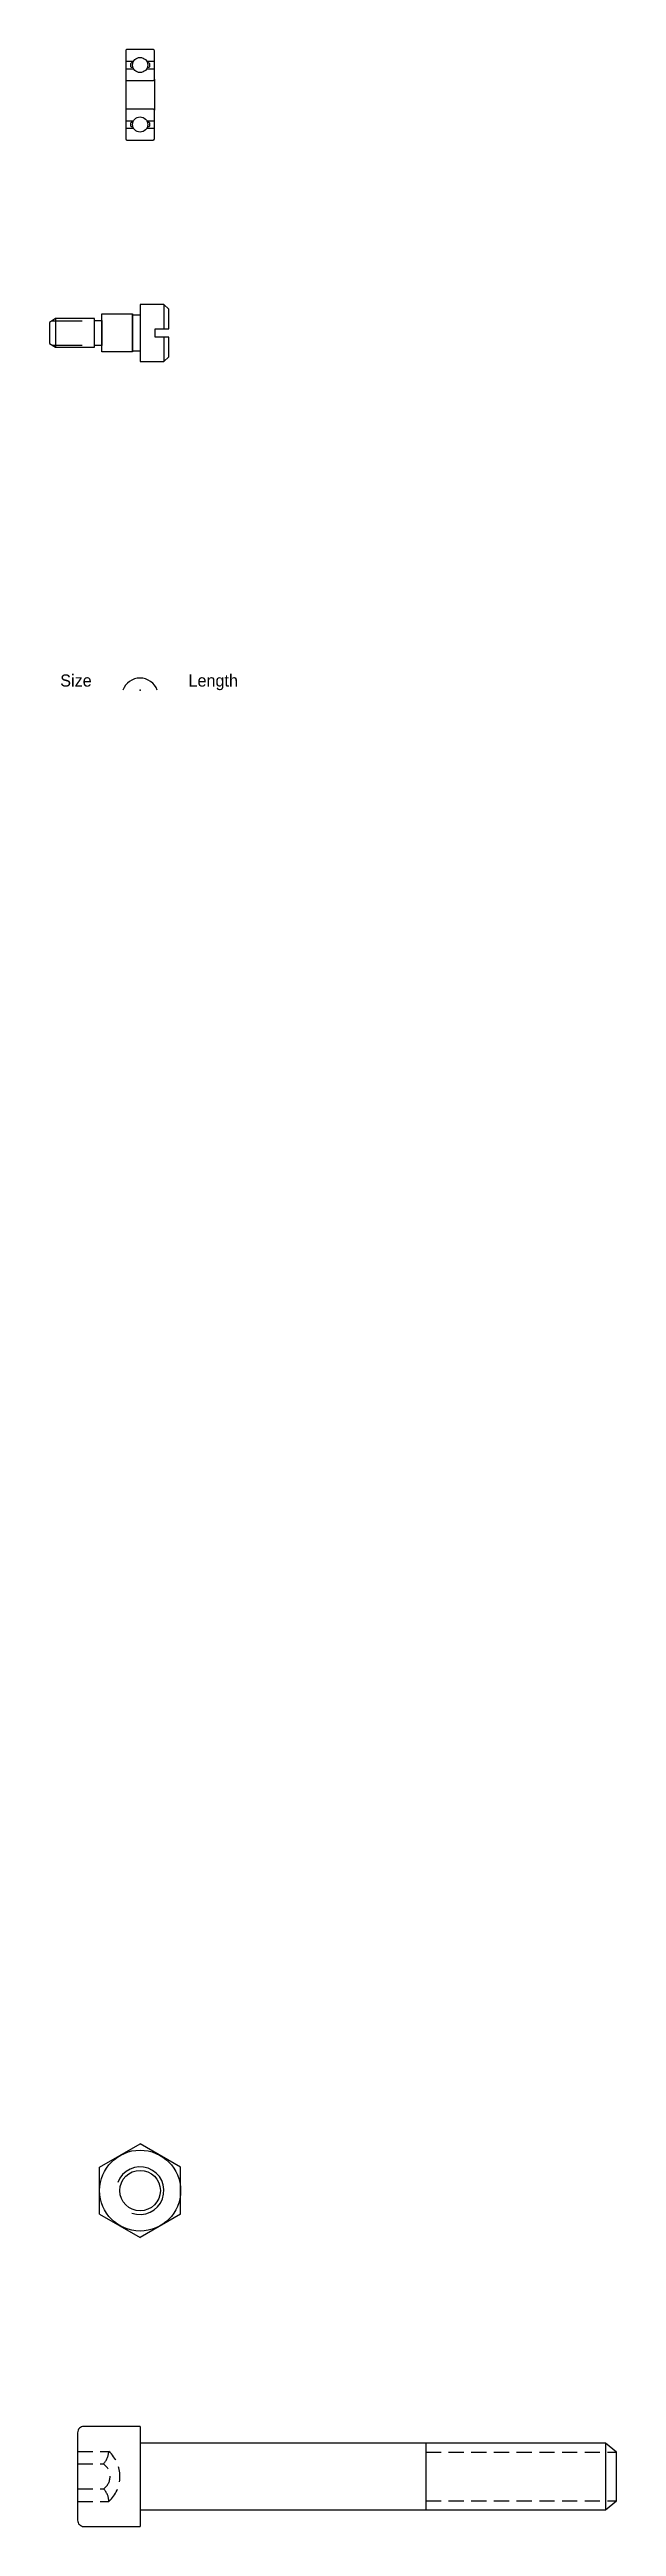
# Model space of a CAD drawing. Header units: millimetres. Extents: x -19 to 100, y -10 to 510.
import ezdxf
from ezdxf.enums import TextEntityAlignment as Align

# ---------------------------------------------------------------- set-up
doc = ezdxf.new("R2010")
doc.units = ezdxf.units.MM
doc.linetypes.add('HIDDEN2', pattern=[4.7625, 3.175, -1.5875])

# ---------------------------------------------------------------- blocks, each defined once
blk = doc.blocks.new('Hex Nut - Metric')
at = {"color": 0, "linetype": 'Continuous'}
for p, q in [((-8.5, 4.91), (0, 9.81)), ((8.5, 4.91), (0, 9.81)), ((-8.5, -4.91), (-8.5, 4.91)), ((8.5, -4.91), (8.5, 4.91)), ((-8.5, -4.91), (0, -9.81)), ((8.5, -4.91), (0, -9.81))]:
    blk.add_line(p, q, dxfattribs=at)
for radius in [8.5, 4.25]:
    blk.add_circle((0, 0), radius, dxfattribs=at)
blk.add_arc((0, 0), 5, 250, 160, dxfattribs=at)
blk = doc.blocks.new('*U7')
for p, q in [((0, 10.5), (0, -10.5)), ((97.71, 7), (0, 7)), ((60, 7), (60, -7)), ((100, 5.1), (97.71, 7)), ((97.71, 7), (97.71, -7)), ((100, -5.1), (100, 5.1)), ((97.71, -7), (100, -5.1)), ((0, -7), (97.71, -7))]:
    blk.add_line(p, q)
at = {"linetype": 'HIDDEN2'}
for p, q in [((-13.13, 5.25), (-6.56, 5.25)), ((-13.13, 2.63), (-7.69, 2.63)), ((60, 5.1), (100, 5.1)), ((-13.13, -2.62), (-7.69, -2.62)), ((60, -5.1), (100, -5.1)), ((-13.13, -5.25), (-6.56, -5.25))]:
    blk.add_line(p, q, dxfattribs=at)
blk.add_lwpolyline([(0, 10.5), (-11.81, 10.5, 0.414214), (-13.13, 9.19), (-13.13, -9.19, 0.414214), (-11.81, -10.5), (0, -10.5)], format="xyb")
for centre, radius, start, end in [((-10.93, 5.57), 4.38, 317.7354, 355.8315), ((-11.28, 0), 7.06, 311.9186, 48.0814), ((-9.47, 0), 3.17, 304.1139, 55.8861), ((-10.32, -5.31), 3.76, 0.8932, 45.5398)]:
    blk.add_arc(centre, radius, start, end, dxfattribs=at)
blk = doc.blocks.new('*U9')
for points in [[(0, 6), (0, -6), (4.98, -6), (6, -4.98), (6, -0.89), (3.16, -0.89), (3.16, 0.89), (6, 0.89), (6, 4.98), (4.98, 6)], [(-9.6, 3), (-17.74, 3), (-19.01, 2.23), (-19.01, -2.23), (-17.74, -3), (-9.6, -3)], [(-9.6, 2.61), (-8.01, 2.61), (-8.01, -2.61), (-9.6, -2.61)], [(-8.01, 3.99), (-1.59, 3.99), (-1.59, -3.99), (-8.01, -3.99)], [(-1.59, 3.81), (0, 3.81), (0, -3.81), (-1.59, -3.81)]]:
    blk.add_lwpolyline(points, close=True)
for points in [[(4.98, 6), (4.98, 0.89)], [(-17.74, 3), (-17.74, -3)], [(4.98, -0.89), (4.98, -6)]]:
    blk.add_lwpolyline(points)
at = {"linetype": 'HIDDEN2', "ltscale": 2}
for points in [[(-18.48, 2.55), (-9.6, 2.55)], [(-18.48, -2.55), (-9.6, -2.55)]]:
    blk.add_lwpolyline(points, dxfattribs=at)
blk = doc.blocks.new('Weld Symbols - Metric')
blk.add_arc((0, -1.27), 3.81, 19.4712, 160.5288)
blk.add_point((0, 0))
at = {"flags": 8}
blk.add_attdef('Depth/Size', text='', height=2.54, dxfattribs=at).set_placement((-10.16, 0), align=Align.BOTTOM_RIGHT)
blk.add_attdef('Length', text='', height=2.54, dxfattribs=at).set_placement((10.16, 0), align=Align.BOTTOM_LEFT)
blk = doc.blocks.new('*U8')
for p, q in [((-3, 7.04), (-1.37, 7.04)), ((-3, 5.46), (-1.37, 5.46)), ((1.37, 7.04), (3, 7.04)), ((1.37, 5.46), (3, 5.46)), ((-3, 3.25), (-3, -3.25)), ((3, 3.25), (3, -3.25)), ((-3, -5.46), (-1.37, -5.46)), ((-3, -7.04), (-1.37, -7.04)), ((1.37, -5.46), (3, -5.46)), ((1.37, -7.04), (3, -7.04))]:
    blk.add_line(p, q)
for points in [[(-2.75, 3), (2.75, 3, 0.414214), (3, 3.25), (3, 9.25, 0.414214), (2.75, 9.5), (-2.75, 9.5, 0.414214), (-3, 9.25), (-3, 3.25, 0.414214)], [(-2.75, -9.5), (2.75, -9.5, 0.414214), (3, -9.25), (3, -3.25, 0.414214), (2.75, -3), (-2.75, -3, 0.414214), (-3, -3.25), (-3, -9.25, 0.414214)]]:
    blk.add_lwpolyline(points, format="xyb", close=True)
for points in [[(-1.5, 5.74), (-1.71, 5.74, -0.414214), (-1.97, 6), (-1.97, 6.5, -0.414214), (-1.71, 6.76), (-1.5, 6.76)], [(1.5, 6.76), (1.71, 6.76, -0.414214), (1.97, 6.5), (1.97, 6, -0.414214), (1.71, 5.74), (1.5, 5.74)], [(-1.5, -6.76), (-1.71, -6.76, -0.414214), (-1.97, -6.5), (-1.97, -6, -0.414214), (-1.71, -5.74), (-1.5, -5.74)], [(1.5, -5.74), (1.71, -5.74, -0.414214), (1.97, -6), (1.97, -6.5, -0.414214), (1.71, -6.76), (1.5, -6.76)]]:
    blk.add_lwpolyline(points, format="xyb")
for centre in [(0, 6.25), (0, -6.25)]:
    blk.add_circle(centre, 1.59)

msp = doc.modelspace()

# ---------------------------------------------------------------- block references
for name, p in [('*U8', (0, 500)), ('*U9', (0, 450)), ('Hex Nut - Metric', (0, 60)), ('*U7', (0, 0))]:
    msp.add_blockref(name, p)
msp.add_blockref('Weld Symbols - Metric', (0, 375)).add_auto_attribs({'Depth/Size': 'Size', 'Length': 'Length'})

doc.saveas('drawing.dxf')
